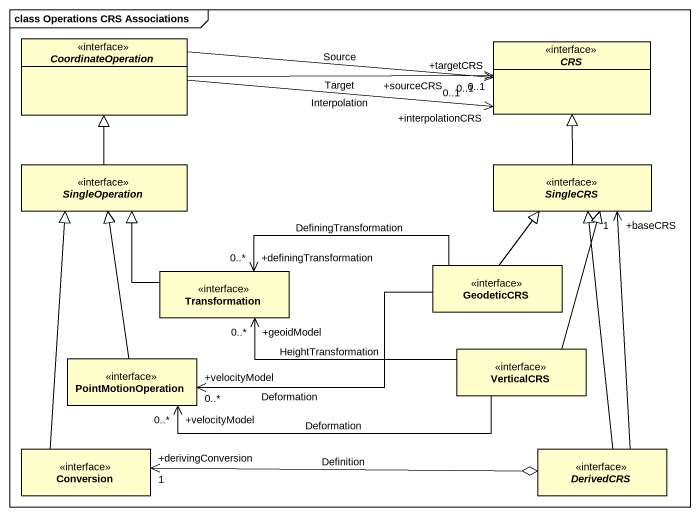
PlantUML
@startuml
mainframe class Operations CRS Associations
hide circle
hide empty members
abstract class CoordinateOperation <<interface>>
abstract class CRS <<interface>>
abstract class SingleOperation <<interface>>
abstract class SingleCRS <<interface>>
class Transformation <<interface>>
class GeodeticCRS <<interface>>
class PointMotionOperation <<interface>>
class VerticalCRS <<interface>>
class Conversion <<interface>>
abstract class DerivedCRS <<interface>>
CoordinateOperation -right-> "+interpolationCRS\n0..1" CRS : Interpolation
CoordinateOperation -right-> "+sourceCRS\n0..1" CRS : Source
CRS "+targetCRS\n0..1" <-left- CoordinateOperation : Target
SingleOperation -up-|> CoordinateOperation
SingleCRS -up-|> CRS
SingleCRS "+baseCRS\n1" <-- DerivedCRS
Transformation -up-|> SingleOperation
GeodeticCRS -up-|> SingleCRS
GeodeticCRS -left-> "+definingTransformation\n0..*" Transformation : DefiningTransformation
PointMotionOperation -up-|> SingleOperation
PointMotionOperation "+velocityModel\n0..*" <-right- GeodeticCRS : Deformation
PointMotionOperation "+velocityModel\n0..*" <-right- VerticalCRS : Deformation
VerticalCRS -up-|> SingleCRS
VerticalCRS -left-> "+geoidModel\n0..*" Transformation : HeightTransformation
Conversion -up-|> SingleOperation
DerivedCRS -up-|> SingleCRS
DerivedCRS o-left-> "+derivingConversion\n1" Conversion : Definition
@enduml
